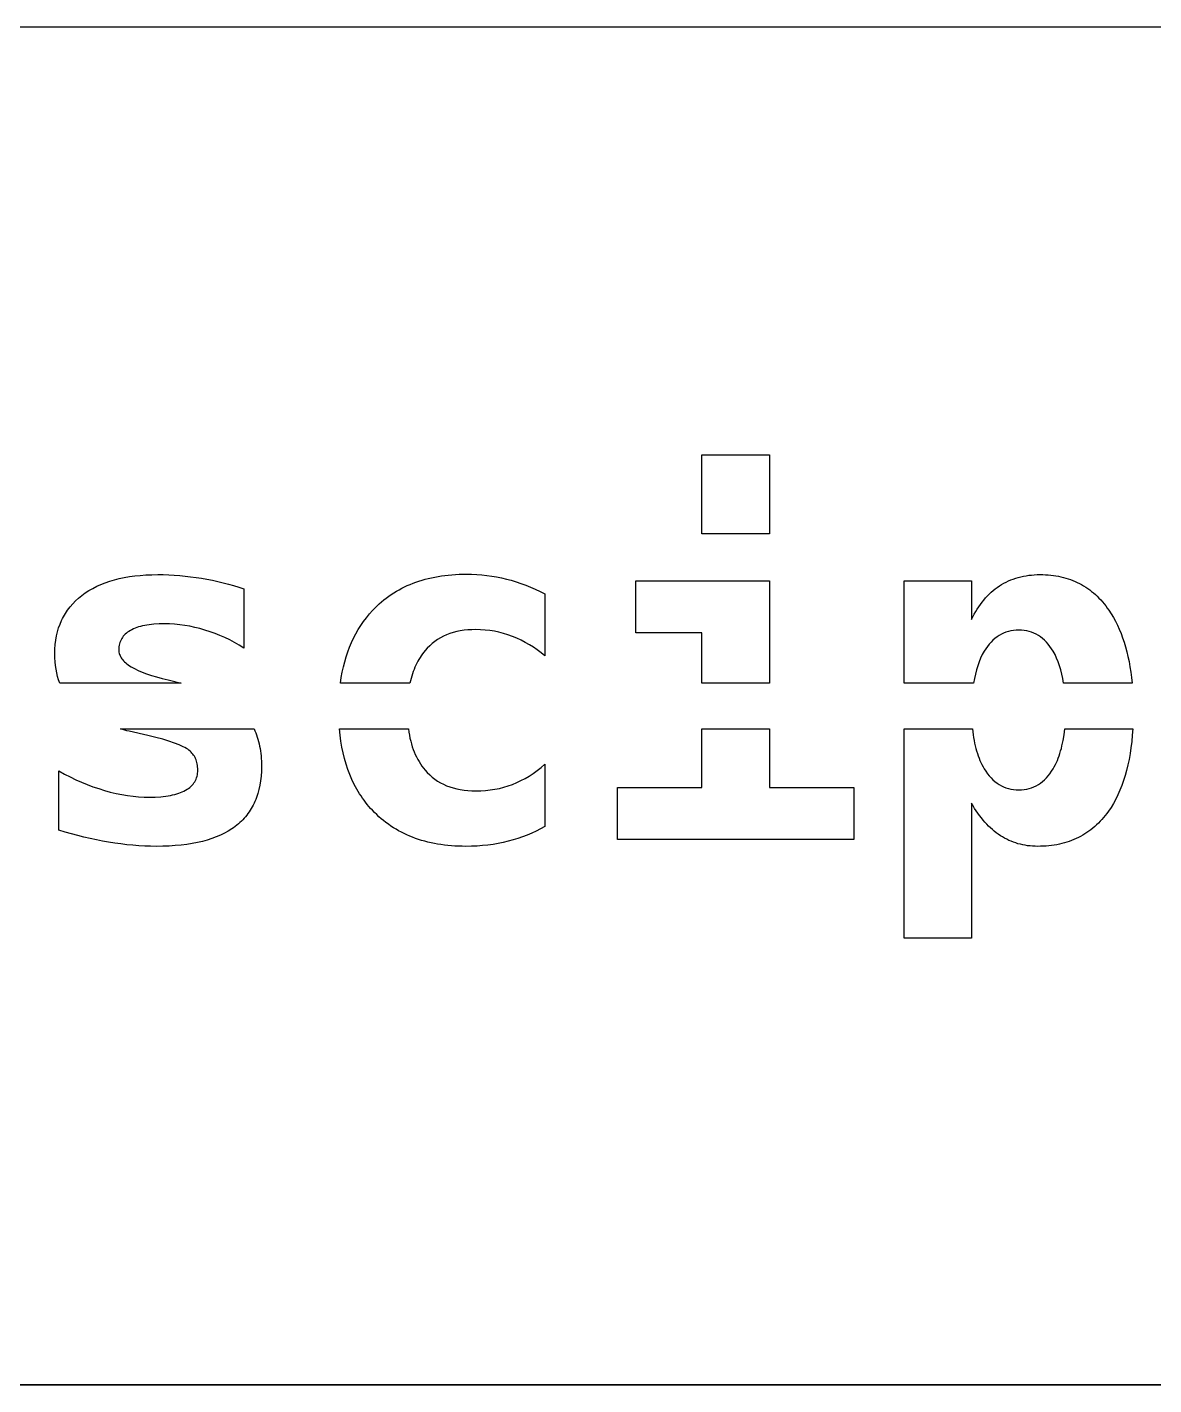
# Model space of a CAD drawing. Extents: x -29462 to 42578, y -23213 to 32194.
# Drawn here: x 21955 to 24698, y 12823 to 16127 of the extents above; entities that cross this region are included whole.
import ezdxf

# ---------------------------------------------------------------- set-up
doc = ezdxf.new("R2010")
doc.units = 0

msp = doc.modelspace()

# ---------------------------------------------------------------- linework, layer by layer
at = {"layer": 'Layer 1'}
for p, q in [((42419.5, 16126.8), (17163, 16126.8)), ((23597.4, 15085.8), (23762.2, 15085.8)), ((23597.4, 14893.6), (23597.4, 15085.8)), ((23597.4, 15085.8), (23597.4, 15085.8)), ((23762.2, 15085.8), (23762.2, 14893.6)), ((23762.2, 14893.6), (23597.4, 14893.6)), ((22124.003125, 14766.123437), (22134.100537, 14770.668823)), ((22134.100537, 14770.668823), (22144.616016, 14774.819727)), ((22144.616016, 14774.819727), (22155.549268, 14778.576001)), ((22155.549268, 14778.576001), (22166.9, 14781.9375)), ((22166.9, 14781.9375), (22178.66792, 14784.904077)), ((22178.66792, 14784.904077), (22190.852734, 14787.475586)), ((22190.852734, 14787.475586), (22203.45415, 14789.65188)), ((22203.45415, 14789.65188), (22216.471875, 14791.432812)), ((22216.471875, 14791.432812), (22229.905615, 14792.818237)), ((22229.905615, 14792.818237), (22243.755078, 14793.808008)), ((22243.755078, 14793.808008), (22258.019971, 14794.401978)), ((22258.019971, 14794.401978), (22272.7, 14794.6)), ((22272.7, 14794.6), (22286.044922, 14794.459375)), ((22272.7, 14794.6), (22272.7, 14794.6)), ((22286.044922, 14794.459375), (22299.378125, 14794.0375)), ((22299.378125, 14794.0375), (22312.697266, 14793.334375)), ((22312.697266, 14793.334375), (22326, 14792.35)), ((22326, 14792.35), (22339.283984, 14791.084375)), ((22339.283984, 14791.084375), (22352.546875, 14789.5375)), ((22352.546875, 14789.5375), (22365.786328, 14787.709375)), ((22365.786328, 14787.709375), (22379, 14785.6)), ((22379, 14785.6), (22392.298438, 14783.355078)), ((22392.298438, 14783.355078), (22405.49375, 14780.821875)), ((22405.49375, 14780.821875), (22418.585937, 14778.002734)), ((22418.585937, 14778.002734), (22431.575, 14774.9)), ((22431.575, 14774.9), (22444.460937, 14771.516016)), ((22444.460937, 14771.516016), (22457.24375, 14767.853125)), ((22880.009644, 14767.775171), (22886.962167, 14770.792624)), ((22886.962167, 14770.792624), (22894.0375, 14773.6375)), ((22894.0375, 14773.6375), (22901.235587, 14776.309818)), ((22901.235587, 14776.309818), (22908.556372, 14778.809595)), ((22908.556372, 14778.809595), (22915.999802, 14781.13685)), ((22915.999802, 14781.13685), (22923.56582, 14783.291602)), ((22923.56582, 14783.291602), (22931.254373, 14785.273868)), ((22931.254373, 14785.273868), (22939.065405, 14787.083667)), ((22939.065405, 14787.083667), (22946.998862, 14788.721017)), ((22946.998862, 14788.721017), (22955.054688, 14790.185938)), ((22955.054688, 14790.185938), (22963.232828, 14791.478445)), ((22963.232828, 14791.478445), (22971.533228, 14792.59856)), ((22971.533228, 14792.59856), (22979.955832, 14793.546298)), ((22979.955832, 14793.546298), (22988.500586, 14794.32168)), ((22988.500586, 14794.32168), (22997.167435, 14794.924722)), ((22997.167435, 14794.924722), (23005.956323, 14795.355444)), ((23005.956323, 14795.355444), (23014.867197, 14795.613864)), ((23014.867197, 14795.613864), (23023.9, 14795.7)), ((23023.9, 14795.7), (23036.50957, 14795.516992)), ((23023.9, 14795.7), (23023.9, 14795.7)), ((23036.50957, 14795.516992), (23048.989063, 14794.967188)), ((23048.989063, 14794.967188), (23061.339648, 14794.049414)), ((23061.339648, 14794.049414), (23073.5625, 14792.7625)), ((23073.5625, 14792.7625), (23085.658789, 14791.105273)), ((23085.658789, 14791.105273), (23097.629688, 14789.076562)), ((23097.629688, 14789.076562), (23109.476367, 14786.675195)), ((23109.476367, 14786.675195), (23121.2, 14783.9)), ((23121.2, 14783.9), (23133.003125, 14780.740234)), ((23133.003125, 14780.740234), (23144.7875, 14777.184375)), ((23144.7875, 14777.184375), (23156.553125, 14773.230078)), ((23156.553125, 14773.230078), (23168.3, 14768.875)), ((23168.3, 14768.875), (23180.028125, 14764.116797)), ((23436.1, 14779.4), (23762.2, 14779.4)), ((23436.1, 14652.9), (23436.1, 14779.4)), ((23436.1, 14779.4), (23436.1, 14779.4)), ((23762.2, 14779.4), (23762.2, 14530.4)), ((24089.4, 14530.4), (24089.4, 14779.4)), ((24089.4, 14779.4), (24253.6, 14779.4)), ((24253.6, 14779.4), (24253.6, 14685)), ((24321.6, 14767), (24326.942651, 14770.342187)), ((24326.942651, 14770.342187), (24332.395898, 14773.46875)), ((24332.395898, 14773.46875), (24337.960181, 14776.379688)), ((24337.960181, 14776.379688), (24343.635937, 14779.075)), ((24343.635937, 14779.075), (24349.423608, 14781.554688)), ((24349.423608, 14781.554688), (24355.323633, 14783.81875)), ((24355.323633, 14783.81875), (24361.33645, 14785.867188)), ((24361.33645, 14785.867188), (24367.4625, 14787.7)), ((24367.4625, 14787.7), (24373.702222, 14789.317188)), ((24373.702222, 14789.317188), (24380.056055, 14790.71875)), ((24380.056055, 14790.71875), (24386.524438, 14791.904687)), ((24386.524438, 14791.904687), (24393.107813, 14792.875)), ((24393.107813, 14792.875), (24399.806616, 14793.629688)), ((24399.806616, 14793.629688), (24406.621289, 14794.16875)), ((24406.621289, 14794.16875), (24413.552271, 14794.492188)), ((24413.552271, 14794.492188), (24420.6, 14794.6)), ((24420.6, 14794.6), (24427.293744, 14794.515335)), ((24420.6, 14794.6), (24420.6, 14794.6)), ((24427.293744, 14794.515335), (24433.893701, 14794.261353)), ((24433.893701, 14794.261353), (24440.399835, 14793.838071)), ((24440.399835, 14793.838071), (24446.812109, 14793.245508)), ((24446.812109, 14793.245508), (24453.130487, 14792.483682)), ((24453.130487, 14792.483682), (24459.354932, 14791.552612)), ((24459.354932, 14791.552612), (24465.485406, 14790.452316)), ((24465.485406, 14790.452316), (24471.521875, 14789.182812)), ((24471.521875, 14789.182812), (24477.464301, 14787.744119)), ((24477.464301, 14787.744119), (24483.312646, 14786.136255)), ((24483.312646, 14786.136255), (24489.066876, 14784.359238)), ((24489.066876, 14784.359238), (24494.726953, 14782.413086)), ((24494.726953, 14782.413086), (24500.292841, 14780.297818)), ((24500.292841, 14780.297818), (24505.764502, 14778.013452)), ((24505.764502, 14778.013452), (24511.141901, 14775.560007)), ((24511.141901, 14775.560007), (24516.425, 14772.9375)), ((24516.425, 14772.9375), (24521.613763, 14770.14595)), ((24521.613763, 14770.14595), (24526.708154, 14767.185376)), ((22072.368555, 14730.69668), (22079.826538, 14737.505444)), ((22079.826538, 14737.505444), (22087.8, 14744)), ((22087.8, 14744), (22096.222217, 14750.121851)), ((22096.222217, 14750.121851), (22105.063672, 14755.849805)), ((22105.063672, 14755.849805), (22114.324072, 14761.183716)), ((22114.324072, 14761.183716), (22124.003125, 14766.123437)), ((22457.24375, 14767.853125), (22469.923438, 14763.913672)), ((22469.923438, 14763.913672), (22482.5, 14759.7)), ((22482.5, 14759.7), (22482.5, 14615.8)), ((22822.972391, 14732.849112), (22828.817163, 14737.420581)), ((22828.817163, 14737.420581), (22834.785239, 14741.819308)), ((22834.785239, 14741.819308), (22840.876563, 14746.045312)), ((22840.876563, 14746.045312), (22847.09108, 14750.098611)), ((22847.09108, 14750.098611), (22853.428735, 14753.979224)), ((22853.428735, 14753.979224), (22859.889474, 14757.687167)), ((22859.889474, 14757.687167), (22866.473242, 14761.222461)), ((22866.473242, 14761.222461), (22873.179984, 14764.585123)), ((22873.179984, 14764.585123), (22880.009644, 14767.775171)), ((23180.028125, 14764.116797), (23191.7375, 14758.953125)), ((23191.7375, 14758.953125), (23203.428125, 14753.381641)), ((23203.428125, 14753.381641), (23215.1, 14747.4)), ((23215.1, 14747.4), (23215.1, 14596.6)), ((24283.5125, 14732.7125), (24287.827905, 14737.731079)), ((24287.827905, 14737.731079), (24292.270898, 14742.540039)), ((24292.270898, 14742.540039), (24296.841333, 14747.139526)), ((24296.841333, 14747.139526), (24301.539062, 14751.529687)), ((24301.539062, 14751.529687), (24306.36394, 14755.710669)), ((24306.36394, 14755.710669), (24311.31582, 14759.682617)), ((24311.31582, 14759.682617), (24316.394556, 14763.445679)), ((24316.394556, 14763.445679), (24321.6, 14767)), ((24526.708154, 14767.185376), (24531.708136, 14764.055795)), ((24531.708136, 14764.055795), (24536.613672, 14760.757227)), ((24536.613672, 14760.757227), (24541.424725, 14757.289688)), ((24541.424725, 14757.289688), (24546.14126, 14753.653198)), ((24546.14126, 14753.653198), (24550.763239, 14749.847775)), ((24550.763239, 14749.847775), (24555.290625, 14745.873437)), ((24555.290625, 14745.873437), (24559.723383, 14741.730203)), ((24559.723383, 14741.730203), (24564.061475, 14737.418091)), ((24564.061475, 14737.418091), (24568.304865, 14732.937119)), ((22047.688477, 14700.316602), (22050.322891, 14704.389493)), ((22050.322891, 14704.389493), (22053.086011, 14708.383667)), ((22053.086011, 14708.383667), (22055.977853, 14712.299142)), ((22055.977853, 14712.299142), (22058.998437, 14716.135938)), ((22058.998437, 14716.135938), (22065.425903, 14723.57356)), ((22065.425903, 14723.57356), (22072.368555, 14730.69668)), ((22787.790503, 14698.744604), (22795.6, 14707.4)), ((22795.6, 14707.4), (22800.827432, 14712.835452)), ((22800.827432, 14712.835452), (22806.178442, 14718.098071)), ((22806.178442, 14718.098071), (22811.652975, 14723.187875)), ((22811.652975, 14723.187875), (22817.250977, 14728.104883)), ((22817.250977, 14728.104883), (22822.972391, 14732.849112)), ((24260.307617, 14698.19082), (24263.854419, 14704.47019)), ((24263.854419, 14704.47019), (24267.529687, 14710.539062)), ((24267.529687, 14710.539062), (24271.333276, 14716.397583)), ((24271.333276, 14716.397583), (24275.265039, 14722.045898)), ((24275.265039, 14722.045898), (24279.324829, 14727.484155)), ((24279.324829, 14727.484155), (24283.5125, 14732.7125)), ((24568.304865, 14732.937119), (24572.453516, 14728.287305)), ((24572.453516, 14728.287305), (24576.507391, 14723.468668)), ((24576.507391, 14723.468668), (24580.466455, 14718.481226)), ((24580.466455, 14718.481226), (24584.33067, 14713.324997)), ((24584.33067, 14713.324997), (24588.1, 14708)), ((24588.1, 14708), (24593.750879, 14699.412573)), ((22031.244336, 14664.897461), (22034.583765, 14674.225171)), ((22034.583765, 14674.225171), (22038.4375, 14683.2375)), ((22038.4375, 14683.2375), (22040.557278, 14687.625443)), ((22040.557278, 14687.625443), (22042.805688, 14691.934595)), ((22042.805688, 14691.934595), (22045.182748, 14696.164975)), ((22045.182748, 14696.164975), (22047.688477, 14700.316602)), ((22235.593921, 14669.656421), (22230.709961, 14668.447461)), ((22240.6875, 14670.7375), (22235.593921, 14669.656421)), ((22245.990845, 14671.690845), (22240.6875, 14670.7375)), ((22251.504102, 14672.516602), (22245.990845, 14671.690845)), ((22263.160938, 14673.785938), (22251.504102, 14672.516602)), ((22275.65918, 14674.54668), (22263.160938, 14673.785938)), ((22289, 14674.8), (22275.65918, 14674.54668)), ((22301.36582, 14674.565234), (22289, 14674.8)), ((22313.714062, 14673.859375), (22301.36582, 14674.565234)), ((22326.045898, 14672.680078), (22313.714062, 14673.859375)), ((22338.3625, 14671.025), (22326.045898, 14672.680078)), ((22350.665039, 14668.891797), (22338.3625, 14671.025)), ((22760.475366, 14660.897437), (22766.717187, 14670.842188)), ((22766.717187, 14670.842188), (22773.349829, 14680.465259)), ((22773.349829, 14680.465259), (22780.374023, 14689.766211)), ((22780.374023, 14689.766211), (22787.790503, 14698.744604)), ((24253.6, 14685), (24256.889429, 14691.700806)), ((24256.889429, 14691.700806), (24260.307617, 14698.19082)), ((24593.750879, 14699.412573), (24599.116406, 14690.488086)), ((24599.116406, 14690.488086), (24604.197168, 14681.226978)), ((24604.197168, 14681.226978), (24608.99375, 14671.629688)), ((24608.99375, 14671.629688), (24613.506738, 14661.696655)), ((22024.310425, 14635.020581), (22026.107812, 14645.295312)), ((22026.107812, 14645.295312), (22028.419067, 14655.254224)), ((22028.419067, 14655.254224), (22031.244336, 14664.897461)), ((22184.7375, 14638.8375), (22183.089282, 14635.827515)), ((22186.604858, 14641.724438), (22184.7375, 14638.8375)), ((22188.691211, 14644.488477), (22186.604858, 14641.724438)), ((22190.996411, 14647.129761), (22188.691211, 14644.488477)), ((22193.520313, 14649.648438), (22190.996411, 14647.129761)), ((22196.262769, 14652.044653), (22193.520313, 14649.648438)), ((22199.223633, 14654.318555), (22196.262769, 14652.044653)), ((22202.402759, 14656.470288), (22199.223633, 14654.318555)), ((22205.8, 14658.5), (22202.402759, 14656.470288)), ((22209.429321, 14660.479321), (22205.8, 14658.5)), ((22213.267383, 14662.329883), (22209.429321, 14660.479321)), ((22217.314331, 14664.051831), (22213.267383, 14662.329883)), ((22221.570312, 14665.645313), (22217.314331, 14664.051831)), ((22226.035474, 14667.110474), (22221.570312, 14665.645313)), ((22230.709961, 14668.447461), (22226.035474, 14667.110474)), ((22362.954688, 14666.278125), (22350.665039, 14668.891797)), ((22375.232617, 14663.181641), (22362.954688, 14666.278125)), ((22387.5, 14659.6), (22375.232617, 14663.181641)), ((22399.781055, 14655.732813), (22387.5, 14659.6)), ((22411.948437, 14651.40625), (22399.781055, 14655.732813)), ((22424.000977, 14646.620312), (22411.948437, 14651.40625)), ((22435.9375, 14641.375), (22424.000977, 14646.620312)), ((22447.756836, 14635.670312), (22435.9375, 14641.375)), ((22744.0875, 14629.1375), (22749.161255, 14640.044653)), ((22749.161255, 14640.044653), (22754.623633, 14650.631445)), ((22754.623633, 14650.631445), (22760.475366, 14660.897437)), ((22953.956006, 14636.585229), (22947.240625, 14631.985938)), ((22960.962891, 14640.785352), (22953.956006, 14636.585229)), ((22968.260986, 14644.586157), (22960.962891, 14640.785352)), ((22975.85, 14647.9875), (22968.260986, 14644.586157)), ((22983.729639, 14650.989233), (22975.85, 14647.9875)), ((22991.899609, 14653.591211), (22983.729639, 14650.989233)), ((23000.359619, 14655.793286), (22991.899609, 14653.591211)), ((23009.109375, 14657.595312), (23000.359619, 14655.793286)), ((23018.148584, 14658.997144), (23009.109375, 14657.595312)), ((23027.476953, 14659.998633), (23018.148584, 14658.997144)), ((23037.094189, 14660.599634), (23027.476953, 14659.998633)), ((23047, 14660.8), (23037.094189, 14660.599634)), ((23058.465039, 14660.533203), (23047, 14660.8)), ((23069.832813, 14659.734375), (23058.465039, 14660.533203)), ((23081.099805, 14658.405859), (23069.832813, 14659.734375)), ((23092.2625, 14656.55), (23081.099805, 14658.405859)), ((23103.317383, 14654.169141), (23092.2625, 14656.55)), ((23114.260938, 14651.265625), (23103.317383, 14654.169141)), ((23125.089648, 14647.841797), (23114.260938, 14651.265625)), ((23135.8, 14643.9), (23125.089648, 14647.841797)), ((23146.520508, 14639.587109), (23135.8, 14643.9)), ((23157.007812, 14634.821875), (23146.520508, 14639.587109)), ((23597.4, 14652.9), (23436.1, 14652.9)), ((23597.4, 14530.4), (23597.4, 14652.9)), ((24310.839062, 14639.419336), (24306.009766, 14635.178442)), ((24315.844141, 14643.25564), (24310.839062, 14639.419336)), ((24321.025, 14646.6875), (24315.844141, 14643.25564)), ((24326.381641, 14649.715063), (24321.025, 14646.6875)), ((24331.914062, 14652.338477), (24326.381641, 14649.715063)), ((24337.622266, 14654.557886), (24331.914062, 14652.338477)), ((24343.50625, 14656.373438), (24337.622266, 14654.557886)), ((24349.566016, 14657.785278), (24343.50625, 14656.373438)), ((24355.801563, 14658.793555), (24349.566016, 14657.785278)), ((24362.212891, 14659.398413), (24355.801563, 14658.793555)), ((24368.8, 14659.6), (24362.212891, 14659.398413)), ((24375.402368, 14659.398413), (24368.8, 14659.6)), ((24381.82207, 14658.793555), (24375.402368, 14659.398413)), ((24388.059253, 14657.785278), (24381.82207, 14658.793555)), ((24394.114063, 14656.373438), (24388.059253, 14657.785278)), ((24399.986646, 14654.557886), (24394.114063, 14656.373438)), ((24405.677148, 14652.338477), (24399.986646, 14654.557886)), ((24411.185718, 14649.715063), (24405.677148, 14652.338477)), ((24416.5125, 14646.6875), (24411.185718, 14649.715063)), ((24421.657642, 14643.25564), (24416.5125, 14646.6875)), ((24426.621289, 14639.419336), (24421.657642, 14643.25564)), ((24431.403589, 14635.178442), (24426.621289, 14639.419336)), ((24613.506738, 14661.696655), (24617.736719, 14651.42832)), ((24617.736719, 14651.42832), (24621.684277, 14640.825122)), ((24621.684277, 14640.825122), (24625.35, 14629.8875)), ((22022, 14602.3), (22022.256665, 14613.523071)), ((22022.256665, 14613.523071), (22023.026758, 14624.429883)), ((22023.026758, 14624.429883), (22024.310425, 14635.020581)), ((22177.810132, 14615.175415), (22177.7, 14611.3)), ((22177.7, 14611.3), (22177.817484, 14608.503909)), ((22178.14043, 14618.926758), (22177.810132, 14615.175415)), ((22177.817484, 14608.503909), (22178.169946, 14605.740649)), ((22178.690747, 14622.554175), (22178.14043, 14618.926758)), ((22178.169946, 14605.740649), (22178.757407, 14603.010239)), ((22179.460938, 14626.057812), (22178.690747, 14622.554175)), ((22180.450854, 14629.437817), (22179.460938, 14626.057812)), ((22181.660352, 14632.694336), (22180.450854, 14629.437817)), ((22183.089282, 14635.827515), (22181.660352, 14632.694336)), ((22459.457813, 14629.50625), (22447.756836, 14635.670312)), ((22471.039258, 14622.882812), (22459.457813, 14629.50625)), ((22482.5, 14615.8), (22471.039258, 14622.882812)), ((22731.190649, 14594.498267), (22735.10293, 14606.363867)), ((22735.10293, 14606.363867), (22739.401636, 14617.910425)), ((22739.401636, 14617.910425), (22744.0875, 14629.1375)), ((22920.045654, 14605.599219), (22916.919922, 14601.471875)), ((22923.3, 14609.6), (22920.045654, 14605.599219)), ((22928.846436, 14615.794507), (22923.3, 14609.6)), ((22934.685547, 14621.59043), (22928.846436, 14615.794507)), ((22940.817041, 14626.987622), (22934.685547, 14621.59043)), ((22947.240625, 14631.985938), (22940.817041, 14626.987622)), ((23167.263086, 14629.601953), (23157.007812, 14634.821875)), ((23177.2875, 14623.925), (23167.263086, 14629.601953)), ((23187.082227, 14617.788672), (23177.2875, 14623.925)), ((23196.648438, 14611.190625), (23187.082227, 14617.788672)), ((23205.987305, 14604.128516), (23196.648438, 14611.190625)), ((23215.1, 14596.6), (23205.987305, 14604.128516)), ((24284.5, 14607.9), (24280.012109, 14599.844922)), ((24288.450391, 14614.16604), (24284.5, 14607.9)), ((24292.576562, 14620.026758), (24288.450391, 14614.16604)), ((24296.878516, 14625.4823), (24292.576562, 14620.026758)), ((24301.35625, 14630.532812), (24296.878516, 14625.4823)), ((24306.009766, 14635.178442), (24301.35625, 14630.532812)), ((24436.004687, 14630.532812), (24431.403589, 14635.178442)), ((24440.424731, 14625.4823), (24436.004687, 14630.532812)), ((24444.663867, 14620.026758), (24440.424731, 14625.4823)), ((24448.722241, 14614.16604), (24444.663867, 14620.026758)), ((24452.6, 14607.9), (24448.722241, 14614.16604)), ((24456.98457, 14599.844922), (24452.6, 14607.9)), ((24625.35, 14629.8875), (24628.734473, 14618.615894)), ((24628.734473, 14618.615894), (24631.838281, 14607.010742)), ((24631.838281, 14607.010742), (24634.662012, 14595.072485)), ((22022.191797, 14592.356836), (22022, 14602.3)), ((22022.765625, 14582.698437), (22022.191797, 14592.356836)), ((22023.719141, 14573.318945), (22022.765625, 14582.698437)), ((22025.05, 14564.2125), (22023.719141, 14573.318945)), ((22178.757407, 14603.010239), (22179.579883, 14600.312695)), ((22179.579883, 14600.312695), (22180.637393, 14597.648038)), ((22180.637393, 14597.648038), (22181.929956, 14595.016284)), ((22181.929956, 14595.016284), (22183.45759, 14592.417453)), ((22183.45759, 14592.417453), (22185.220313, 14589.851562)), ((22185.220313, 14589.851562), (22187.218143, 14587.318631)), ((22187.218143, 14587.318631), (22189.451099, 14584.818677)), ((22189.451099, 14584.818677), (22191.919199, 14582.351718)), ((22191.919199, 14582.351718), (22194.622461, 14579.917773)), ((22194.622461, 14579.917773), (22197.560904, 14577.516861)), ((22197.560904, 14577.516861), (22200.734546, 14575.148999)), ((22200.734546, 14575.148999), (22204.143405, 14572.814206)), ((22204.143405, 14572.814206), (22207.7875, 14570.5125)), ((22207.7875, 14570.5125), (22215.78147, 14566.008423)), ((22724.522437, 14569.811694), (22727.664062, 14582.314063)), ((22727.664062, 14582.314063), (22731.190649, 14594.498267)), ((22900.85, 14574.05), (22898.616357, 14569.036719)), ((22903.210205, 14578.936719), (22900.85, 14574.05)), ((22905.697266, 14583.696875), (22903.210205, 14578.936719)), ((22908.311475, 14588.330469), (22905.697266, 14583.696875)), ((22911.053125, 14592.8375), (22908.311475, 14588.330469)), ((22913.92251, 14597.217969), (22911.053125, 14592.8375)), ((22916.919922, 14601.471875), (22913.92251, 14597.217969)), ((24268.85, 14572.75), (24265.857422, 14562.796484)), ((24272.198828, 14582.253516), (24268.85, 14572.75)), ((24275.915625, 14591.290625), (24272.198828, 14582.253516)), ((24280.012109, 14599.844922), (24275.915625, 14591.290625)), ((24460.995312, 14591.290625), (24456.98457, 14599.844922)), ((24464.642773, 14582.253516), (24460.995312, 14591.290625)), ((24467.9375, 14572.75), (24464.642773, 14582.253516)), ((24470.890039, 14562.796484), (24467.9375, 14572.75)), ((24634.662012, 14595.072485), (24637.20625, 14582.801563)), ((24637.20625, 14582.801563), (24639.471582, 14570.198413)), ((22026.755859, 14555.373242), (22025.05, 14564.2125)), ((22028.834375, 14546.795313), (22026.755859, 14555.373242)), ((22031.283203, 14538.472852), (22028.834375, 14546.795313)), ((22034.1, 14530.4), (22031.283203, 14538.472852)), ((22215.78147, 14566.008423), (22224.716602, 14561.636914)), ((22224.716602, 14561.636914), (22234.593042, 14557.39812)), ((22234.593042, 14557.39812), (22245.410937, 14553.292187)), ((22245.410937, 14553.292187), (22257.170435, 14549.319263)), ((22257.170435, 14549.319263), (22269.87168, 14545.479492)), ((22269.87168, 14545.479492), (22283.514819, 14541.773022)), ((22283.514819, 14541.773022), (22298.1, 14538.2)), ((22298.1, 14538.2), (22304.3, 14536.5)), ((22717.4, 14530.4), (22719.391138, 14543.854224)), ((22719.391138, 14543.854224), (22721.765039, 14556.991602)), ((22721.765039, 14556.991602), (22724.522437, 14569.811694)), ((22889.336328, 14542.071875), (22887.855908, 14536.299219)), ((22890.941553, 14547.717969), (22889.336328, 14542.071875)), ((22892.671875, 14553.2375), (22890.941553, 14547.717969)), ((22894.527588, 14558.630469), (22892.671875, 14553.2375)), ((22896.508984, 14563.896875), (22894.527588, 14558.630469)), ((22898.616357, 14569.036719), (22896.508984, 14563.896875)), ((24260.894141, 14541.605078), (24258.9, 14530.4)), ((24263.209375, 14552.409375), (24260.894141, 14541.605078)), ((24265.857422, 14562.796484), (24263.209375, 14552.409375)), ((24473.510937, 14552.409375), (24470.890039, 14562.796484)), ((24475.810742, 14541.605078), (24473.510937, 14552.409375)), ((24477.8, 14530.4), (24475.810742, 14541.605078)), ((24639.471582, 14570.198413), (24641.458594, 14557.263477)), ((24641.458594, 14557.263477), (24643.167871, 14543.997192)), ((24643.167871, 14543.997192), (24644.6, 14530.4)), ((22329.7, 14530.4), (22034.1, 14530.4)), ((22304.3, 14536.5), (22329.7, 14530.4)), ((22886.5, 14530.4), (22717.4, 14530.4)), ((22887.855908, 14536.299219), (22886.5, 14530.4)), ((23762.2, 14530.4), (23597.4, 14530.4)), ((24258.9, 14530.4), (24089.4, 14530.4)), ((24644.6, 14530.4), (24477.8, 14530.4)), ((22181.6, 14419.3), (22507, 14419.3)), ((22192.15, 14416.2375), (22181.6, 14419.3)), ((22181.6, 14419.3), (22181.6, 14419.3)), ((22197.4625, 14414.757812), (22192.15, 14416.2375)), ((22203, 14413.4), (22197.4625, 14414.757812)), ((22248.6, 14403.3), (22203, 14413.4)), ((22507, 14419.3), (22509.181934, 14414.426123)), ((22509.181934, 14414.426123), (22511.227344, 14409.441797)), ((22511.227344, 14409.441797), (22513.135645, 14404.346729)), ((22715, 14419.3), (22882.7, 14419.3)), ((22716.541162, 14404.05752), (22715, 14419.3)), ((22715, 14419.3), (22715, 14419.3)), ((22882.7, 14419.3), (22883.825024, 14411.578467)), ((22883.825024, 14411.578467), (22885.137695, 14404.051172)), ((23597.4, 14419.3), (23762.2, 14419.3)), ((23597.4, 14276.2), (23597.4, 14419.3)), ((23597.4, 14419.3), (23597.4, 14419.3)), ((23762.2, 14419.3), (23762.2, 14276.2)), ((24089.4, 14419.3), (24256, 14419.3)), ((24089.4, 13910.2), (24089.4, 14419.3)), ((24089.4, 14419.3), (24089.4, 14419.3)), ((24256, 14419.3), (24257.753711, 14404.882227)), ((24478.951172, 14404.882227), (24480.7, 14419.3)), ((24480.7, 14419.3), (24646.3, 14419.3)), ((24646.3, 14419.3), (24645.190186, 14403.592236)), ((22267.490234, 14398.5375), (22248.6, 14403.3)), ((22284.559375, 14393.85), (22267.490234, 14398.5375)), ((22299.805078, 14389.2375), (22284.559375, 14393.85)), ((22313.225, 14384.7), (22299.805078, 14389.2375)), ((22324.816797, 14380.2375), (22313.225, 14384.7)), ((22329.926416, 14378.034375), (22324.816797, 14380.2375)), ((22334.578125, 14375.85), (22329.926416, 14378.034375)), ((22338.771631, 14373.684375), (22334.578125, 14375.85)), ((22342.506641, 14371.5375), (22338.771631, 14373.684375)), ((22513.135645, 14404.346729), (22514.90625, 14399.140625)), ((22514.90625, 14399.140625), (22516.538574, 14393.823193)), ((22516.538574, 14393.823193), (22518.032031, 14388.394141)), ((22518.032031, 14388.394141), (22519.386035, 14382.853174)), ((22519.386035, 14382.853174), (22520.6, 14377.2)), ((22520.6, 14377.2), (22521.67334, 14371.434326)), ((22718.540234, 14389.192969), (22716.541162, 14404.05752)), ((22720.998096, 14374.706934), (22718.540234, 14389.192969)), ((22723.915625, 14360.6), (22720.998096, 14374.706934)), ((22885.137695, 14404.051172), (22886.638159, 14396.717822)), ((22886.638159, 14396.717822), (22888.326562, 14389.578125)), ((22888.326562, 14389.578125), (22890.203052, 14382.631787)), ((22890.203052, 14382.631787), (22892.267773, 14375.878516)), ((22892.267773, 14375.878516), (22894.520874, 14369.318018)), ((24257.753711, 14404.882227), (24258.821509, 14397.914233)), ((24258.821509, 14397.914233), (24260.017188, 14391.107812)), ((24260.017188, 14391.107812), (24261.341187, 14384.463696)), ((24261.341187, 14384.463696), (24262.793945, 14377.982617)), ((24262.793945, 14377.982617), (24264.375903, 14371.665308)), ((24472.389893, 14371.665308), (24473.953516, 14377.982617)), ((24473.953516, 14377.982617), (24475.391162, 14384.463696)), ((24475.391162, 14384.463696), (24476.703125, 14391.107812)), ((24476.703125, 14391.107812), (24478.951172, 14404.882227)), ((24641.935791, 14373.443506), (24639.790625, 14359.003125)), ((24643.735547, 14388.306641), (24641.935791, 14373.443506)), ((24645.190186, 14403.592236), (24643.735547, 14388.306641)), ((22345.782861, 14369.409375), (22342.506641, 14371.5375)), ((22348.6, 14367.3), (22345.782861, 14369.409375)), ((22351.196899, 14365.124976), (22348.6, 14367.3)), ((22353.625195, 14362.837305), (22351.196899, 14365.124976)), ((22355.885034, 14360.436841), (22353.625195, 14362.837305)), ((22357.976562, 14357.923437), (22355.885034, 14360.436841)), ((22359.899927, 14355.296948), (22357.976562, 14357.923437)), ((22361.655273, 14352.557227), (22359.899927, 14355.296948)), ((22363.242749, 14349.704126), (22361.655273, 14352.557227)), ((22364.6625, 14346.7375), (22363.242749, 14349.704126)), ((22365.914673, 14343.657202), (22364.6625, 14346.7375)), ((22366.999414, 14340.463086), (22365.914673, 14343.657202)), ((22367.91687, 14337.155005), (22366.999414, 14340.463086)), ((22521.67334, 14371.434326), (22522.605469, 14365.555859)), ((22522.605469, 14365.555859), (22523.395801, 14359.564307)), ((22523.395801, 14359.564307), (22524.04375, 14353.459375)), ((22524.04375, 14353.459375), (22524.54873, 14347.240771)), ((22524.54873, 14347.240771), (22524.910156, 14340.908203)), ((22524.910156, 14340.908203), (22525.2, 14327.9)), ((22727.293701, 14346.872754), (22723.915625, 14360.6)), ((22731.133203, 14333.525781), (22727.293701, 14346.872754)), ((22894.520874, 14369.318018), (22896.9625, 14362.95)), ((22896.9625, 14362.95), (22899.592798, 14356.77417)), ((22899.592798, 14356.77417), (22902.411914, 14350.790234)), ((22902.411914, 14350.790234), (22905.419995, 14344.9979)), ((22905.419995, 14344.9979), (22908.617188, 14339.396875)), ((22908.617188, 14339.396875), (22912.003638, 14333.986865)), ((24264.375903, 14371.665308), (24266.0875, 14365.5125)), ((24266.0875, 14365.5125), (24267.929175, 14359.524927)), ((24267.929175, 14359.524927), (24269.901367, 14353.70332)), ((24269.901367, 14353.70332), (24272.004517, 14348.048413)), ((24272.004517, 14348.048413), (24274.239063, 14342.560937)), ((24274.239063, 14342.560937), (24276.605444, 14337.241626)), ((24460.34624, 14337.241626), (24462.671875, 14342.560937)), ((24462.671875, 14342.560937), (24464.869775, 14348.048413)), ((24464.869775, 14348.048413), (24466.940234, 14353.70332)), ((24466.940234, 14353.70332), (24468.883545, 14359.524927)), ((24468.883545, 14359.524927), (24470.7, 14365.5125)), ((24470.7, 14365.5125), (24472.389893, 14371.665308)), ((24637.299756, 14344.985791), (24634.462891, 14331.391797)), ((24639.790625, 14359.003125), (24637.299756, 14344.985791)), ((22032.1, 14172.7), (22032.1, 14316.7)), ((22032.1, 14316.7), (22045.773633, 14309.200195)), ((22045.773633, 14309.200195), (22059.495313, 14302.151563)), ((22368.667187, 14333.732812), (22367.91687, 14337.155005)), ((22368.142188, 14303.80625), (22368.9552, 14307.400391)), ((22369.250513, 14330.196362), (22368.667187, 14333.732812)), ((22368.9552, 14307.400391), (22369.535742, 14311.114062)), ((22369.666992, 14326.545508), (22369.250513, 14330.196362)), ((22369.535742, 14311.114062), (22369.88396, 14314.947266)), ((22369.916772, 14322.780103), (22369.666992, 14326.545508)), ((22369.88396, 14314.947266), (22370, 14318.9)), ((22370, 14318.9), (22369.916772, 14322.780103)), ((22524.950342, 14315.921069), (22524.201172, 14304.32168)), ((22525.2, 14327.9), (22524.950342, 14315.921069)), ((22735.43501, 14320.559668), (22731.133203, 14333.525781)), ((22740.2, 14307.975), (22735.43501, 14320.559668)), ((22745.429053, 14295.772363), (22740.2, 14307.975)), ((22912.003638, 14333.986865), (22915.579492, 14328.767578)), ((22915.579492, 14328.767578), (22919.344897, 14323.738721)), ((22919.344897, 14323.738721), (22923.3, 14318.9)), ((22923.3, 14318.9), (22928.846436, 14312.778149)), ((22928.846436, 14312.778149), (22934.685547, 14307.050195)), ((22934.685547, 14307.050195), (22940.817041, 14301.716284)), ((23176.8375, 14304.425), (23186.604102, 14310.795313)), ((23186.604102, 14310.795313), (23196.235937, 14317.68125)), ((23196.235937, 14317.68125), (23205.73418, 14325.082813)), ((23205.73418, 14325.082813), (23215.1, 14333)), ((23215.1, 14333), (23215.1, 14181.7)), ((24276.605444, 14337.241626), (24279.104102, 14332.091211)), ((24279.104102, 14332.091211), (24281.735474, 14327.110425)), ((24281.735474, 14327.110425), (24284.5, 14322.3)), ((24284.5, 14322.3), (24288.450391, 14316.03396)), ((24288.450391, 14316.03396), (24292.576562, 14310.173242)), ((24292.576562, 14310.173242), (24296.878516, 14304.7177)), ((24440.424731, 14304.7177), (24444.663867, 14310.173242)), ((24444.663867, 14310.173242), (24448.722241, 14316.03396)), ((24448.722241, 14316.03396), (24452.6, 14322.3)), ((24452.6, 14322.3), (24455.310596, 14327.110425)), ((24455.310596, 14327.110425), (24457.892578, 14332.091211)), ((24457.892578, 14332.091211), (24460.34624, 14337.241626)), ((24631.279736, 14318.221436), (24627.75, 14305.475)), ((24634.462891, 14331.391797), (24631.279736, 14318.221436)), ((22059.495313, 14302.151563), (22073.266211, 14295.555273)), ((22073.266211, 14295.555273), (22087.0875, 14289.4125)), ((22087.0875, 14289.4125), (22100.960352, 14283.724414)), ((22100.960352, 14283.724414), (22114.885938, 14278.492188)), ((22114.885938, 14278.492188), (22128.86543, 14273.716992)), ((22128.86543, 14273.716992), (22142.9, 14269.4)), ((22343.814087, 14272.159766), (22347.193945, 14274.439063)), ((22347.193945, 14274.439063), (22350.339722, 14276.837891)), ((22350.339722, 14276.837891), (22353.251563, 14279.35625)), ((22353.251563, 14279.35625), (22355.929614, 14281.994141)), ((22355.929614, 14281.994141), (22358.374023, 14284.751563)), ((22358.374023, 14284.751563), (22360.584937, 14287.628516)), ((22360.584937, 14287.628516), (22362.5625, 14290.625)), ((22362.5625, 14290.625), (22364.30686, 14293.741016)), ((22364.30686, 14293.741016), (22365.818164, 14296.976562)), ((22365.818164, 14296.976562), (22367.096558, 14300.331641)), ((22367.096558, 14300.331641), (22368.142188, 14303.80625)), ((22521.203125, 14282.260937), (22518.953662, 14271.799292)), ((22522.952197, 14293.101685), (22521.203125, 14282.260937)), ((22524.201172, 14304.32168), (22522.952197, 14293.101685)), ((22751.123047, 14283.952344), (22745.429053, 14295.772363)), ((22757.282861, 14272.515527), (22751.123047, 14283.952344)), ((22940.817041, 14301.716284), (22947.240625, 14296.776562)), ((22947.240625, 14296.776562), (22953.956006, 14292.231177)), ((22953.956006, 14292.231177), (22960.962891, 14288.080273)), ((22960.962891, 14288.080273), (22968.260986, 14284.323999)), ((22968.260986, 14284.323999), (22975.85, 14280.9625)), ((22975.85, 14280.9625), (22983.729639, 14277.995923)), ((22983.729639, 14277.995923), (22991.899609, 14275.424414)), ((22991.899609, 14275.424414), (23000.359619, 14273.24812)), ((23000.359619, 14273.24812), (23009.109375, 14271.467187)), ((23093.2, 14272.2625), (23104.28125, 14274.486523)), ((23104.28125, 14274.486523), (23115.175, 14277.201563)), ((23115.175, 14277.201563), (23125.88125, 14280.406445)), ((23125.88125, 14280.406445), (23136.4, 14284.1)), ((23136.4, 14284.1), (23146.717383, 14288.407812)), ((23146.717383, 14288.407812), (23156.895313, 14293.23125)), ((23156.895313, 14293.23125), (23166.934961, 14298.570312)), ((23166.934961, 14298.570312), (23176.8375, 14304.425)), ((23392.2, 14149.6), (23392.2, 14276.2)), ((23392.2, 14276.2), (23597.4, 14276.2)), ((23762.2, 14276.2), (23966.9, 14276.2)), ((23966.9, 14276.2), (23966.9, 14149.6)), ((24296.878516, 14304.7177), (24301.35625, 14299.667187)), ((24301.35625, 14299.667187), (24306.009766, 14295.021558)), ((24306.009766, 14295.021558), (24310.839062, 14290.780664)), ((24310.839062, 14290.780664), (24315.844141, 14286.94436)), ((24315.844141, 14286.94436), (24321.025, 14283.5125)), ((24321.025, 14283.5125), (24326.381641, 14280.484937)), ((24326.381641, 14280.484937), (24331.914062, 14277.861523)), ((24331.914062, 14277.861523), (24337.622266, 14275.642114)), ((24337.622266, 14275.642114), (24343.50625, 14273.826563)), ((24343.50625, 14273.826563), (24349.566016, 14272.414722)), ((24388.059253, 14272.414722), (24394.114063, 14273.826563)), ((24394.114063, 14273.826563), (24399.986646, 14275.642114)), ((24399.986646, 14275.642114), (24405.677148, 14277.861523)), ((24405.677148, 14277.861523), (24411.185718, 14280.484937)), ((24411.185718, 14280.484937), (24416.5125, 14283.5125)), ((24416.5125, 14283.5125), (24421.657642, 14286.94436)), ((24421.657642, 14286.94436), (24426.621289, 14290.780664)), ((24426.621289, 14290.780664), (24431.403589, 14295.021558)), ((24431.403589, 14295.021558), (24436.004687, 14299.667187)), ((24436.004687, 14299.667187), (24440.424731, 14304.7177)), ((24619.649609, 14281.255078), (24615.078369, 14269.782178)), ((24623.873389, 14293.152783), (24619.649609, 14281.255078)), ((24627.75, 14305.475), (24623.873389, 14293.152783)), ((22142.9, 14269.4), (22157.018359, 14265.570117)), ((22157.018359, 14265.570117), (22171.021875, 14262.254688)), ((22171.021875, 14262.254688), (22184.908203, 14259.452539)), ((22184.908203, 14259.452539), (22198.675, 14257.1625)), ((22198.675, 14257.1625), (22212.319922, 14255.383398)), ((22212.319922, 14255.383398), (22225.840625, 14254.114063)), ((22225.840625, 14254.114063), (22239.234766, 14253.35332)), ((22239.234766, 14253.35332), (22252.5, 14253.1)), ((22252.5, 14253.1), (22266.53457, 14253.362695)), ((22266.53457, 14253.362695), (22279.689063, 14254.151562)), ((22279.689063, 14254.151562), (22285.936646, 14254.743677)), ((22285.936646, 14254.743677), (22291.964648, 14255.467773)), ((22291.964648, 14255.467773), (22297.773218, 14256.323999)), ((22297.773218, 14256.323999), (22303.3625, 14257.3125)), ((22303.3625, 14257.3125), (22308.732642, 14258.433423)), ((22308.732642, 14258.433423), (22313.883789, 14259.686914)), ((22313.883789, 14259.686914), (22318.816089, 14261.07312)), ((22318.816089, 14261.07312), (22323.529687, 14262.592187)), ((22323.529687, 14262.592187), (22328.024731, 14264.244263)), ((22328.024731, 14264.244263), (22332.301367, 14266.029492)), ((22332.301367, 14266.029492), (22336.359741, 14267.948022)), ((22336.359741, 14267.948022), (22340.2, 14270)), ((22340.2, 14270), (22343.814087, 14272.159766)), ((22509.2, 14242.6875), (22507.135736, 14238.166843)), ((22511.138873, 14247.302786), (22509.2, 14242.6875)), ((22512.952393, 14252.01272), (22511.138873, 14247.302786)), ((22516.203516, 14261.716602), (22512.952393, 14252.01272)), ((22518.953662, 14271.799292), (22516.203516, 14261.716602)), ((22763.909375, 14261.4625), (22757.282861, 14272.515527)), ((22767.397919, 14256.08009), (22763.909375, 14261.4625)), ((22771.003467, 14250.793848), (22767.397919, 14256.08009)), ((22774.726129, 14245.603845), (22771.003467, 14250.793848)), ((22778.566016, 14240.510156), (22774.726129, 14245.603845)), ((22782.523236, 14235.512854), (22778.566016, 14240.510156)), ((23009.109375, 14271.467187), (23018.148584, 14270.081763)), ((23018.148584, 14270.081763), (23027.476953, 14269.091992)), ((23027.476953, 14269.091992), (23037.094189, 14268.498022)), ((23037.094189, 14268.498022), (23047, 14268.3)), ((23047, 14268.3), (23058.83125, 14268.548242)), ((23058.83125, 14268.548242), (23070.475, 14269.292187)), ((23070.475, 14269.292187), (23081.93125, 14270.530664)), ((23081.93125, 14270.530664), (23093.2, 14272.2625)), ((24349.566016, 14272.414722), (24355.801563, 14271.406445)), ((24355.801563, 14271.406445), (24362.212891, 14270.801587)), ((24362.212891, 14270.801587), (24368.8, 14270.6)), ((24368.8, 14270.6), (24375.402368, 14270.801587)), ((24375.402368, 14270.801587), (24381.82207, 14271.406445)), ((24381.82207, 14271.406445), (24388.059253, 14272.414722)), ((24604.892334, 14248.111963), (24599.276953, 14237.915234)), ((24610.159375, 14258.734375), (24604.892334, 14248.111963)), ((24615.078369, 14269.782178), (24610.159375, 14258.734375)), ((22489.171875, 14209.170313), (22486.103168, 14205.406027)), ((22492.114899, 14213.02908), (22489.171875, 14209.170313)), ((22494.932275, 14216.982349), (22492.114899, 14213.02908)), ((22497.624042, 14221.030136), (22494.932275, 14216.982349)), ((22500.190234, 14225.172461), (22497.624042, 14221.030136)), ((22502.63089, 14229.409341), (22500.190234, 14225.172461)), ((22504.946045, 14233.740796), (22502.63089, 14229.409341)), ((22507.135736, 14238.166843), (22504.946045, 14233.740796)), ((22786.5979, 14230.612012), (22782.523236, 14235.512854)), ((22790.790118, 14225.807703), (22786.5979, 14230.612012)), ((22795.1, 14221.1), (22790.790118, 14225.807703)), ((22800.290234, 14215.701175), (22795.1, 14221.1)), ((22805.604687, 14210.473462), (22800.290234, 14215.701175)), ((22811.043359, 14205.416879), (22805.604687, 14210.473462)), ((24257.426123, 14232.003101), (24253.6, 14238.5)), ((24253.6, 14238.5), (24253.6, 13910.2)), ((24261.329297, 14225.712305), (24257.426123, 14232.003101)), ((24265.309229, 14219.627466), (24261.329297, 14225.712305)), ((24269.365625, 14213.748438), (24265.309229, 14219.627466)), ((24273.498193, 14208.075073), (24269.365625, 14213.748438)), ((24277.706641, 14202.607227), (24273.498193, 14208.075073)), ((24579.27854, 14208.462964), (24575.265805, 14203.543314)), ((24583.189944, 14213.548544), (24579.27854, 14208.462964)), ((24587, 14218.8), (24583.189944, 14213.548544)), ((24593.312939, 14228.144482), (24587, 14218.8)), ((24599.276953, 14237.915234), (24593.312939, 14228.144482)), ((22452.915625, 14175.833569), (22444.225, 14170.34668)), ((22457.071094, 14178.719333), (22452.915625, 14175.833569)), ((22461.1, 14181.7), (22457.071094, 14178.719333)), ((22465.049518, 14184.803421), (22461.1, 14181.7)), ((22468.873096, 14188.001196), (22465.049518, 14184.803421)), ((22472.57077, 14191.293344), (22468.873096, 14188.001196)), ((22476.142578, 14194.679883), (22472.57077, 14191.293344)), ((22479.588556, 14198.160831), (22476.142578, 14194.679883)), ((22482.90874, 14201.736206), (22479.588556, 14198.160831)), ((22486.103168, 14205.406027), (22482.90874, 14201.736206)), ((22816.60625, 14200.531445), (22811.043359, 14205.416879)), ((22822.293359, 14195.817178), (22816.60625, 14200.531445)), ((22828.104687, 14191.274097), (22822.293359, 14195.817178)), ((22834.040234, 14186.902219), (22828.104687, 14191.274097)), ((22840.1, 14182.701563), (22834.040234, 14186.902219)), ((22846.283984, 14178.672147), (22840.1, 14182.701563)), ((22852.592187, 14174.813989), (22846.283984, 14178.672147)), ((22859.024609, 14171.127109), (22852.592187, 14174.813989)), ((23204.58125, 14175.854688), (23193.875, 14170.39375)), ((23215.1, 14181.7), (23204.58125, 14175.854688)), ((24281.990674, 14197.344751), (24277.706641, 14202.607227)), ((24286.35, 14192.2875), (24281.990674, 14197.344751)), ((24290.784326, 14187.435327), (24286.35, 14192.2875)), ((24295.293359, 14182.788086), (24290.784326, 14187.435327)), ((24299.876807, 14178.34563), (24295.293359, 14182.788086)), ((24304.534375, 14174.107812), (24299.876807, 14178.34563)), ((24309.265771, 14170.074487), (24304.534375, 14174.107812)), ((24544.340942, 14173.756421), (24539.518222, 14170.16619)), ((24549.062479, 14177.513022), (24544.340942, 14173.756421)), ((24553.682813, 14181.435937), (24549.062479, 14177.513022)), ((24558.201926, 14185.525113), (24553.682813, 14181.435937)), ((24562.6198, 14189.780493), (24558.201926, 14185.525113)), ((24566.936417, 14194.202023), (24562.6198, 14189.780493)), ((24571.151758, 14198.789648), (24566.936417, 14194.202023)), ((24575.265805, 14203.543314), (24571.151758, 14198.789648)), ((22047.405273, 14167.94668), (22032.1, 14172.7)), ((22062.648438, 14163.510938), (22047.405273, 14167.94668)), ((22077.833008, 14159.391602), (22062.648438, 14163.510938)), ((22092.9625, 14155.5875), (22077.833008, 14159.391602)), ((22108.04043, 14152.097461), (22092.9625, 14155.5875)), ((22123.070312, 14148.920313), (22108.04043, 14152.097461)), ((22138.055664, 14146.054883), (22123.070312, 14148.920313)), ((22153, 14143.5), (22138.055664, 14146.054883)), ((22167.845313, 14141.138086), (22153, 14143.5)), ((22182.60625, 14139.079687), (22167.845313, 14141.138086)), ((22369.215625, 14142.553296), (22356.475, 14140.097461)), ((22381.45, 14145.3875), (22369.215625, 14142.553296)), ((22393.178125, 14148.60022), (22381.45, 14145.3875)), ((22404.4, 14152.191602), (22393.178125, 14148.60022)), ((22415.115625, 14156.161792), (22404.4, 14152.191602)), ((22425.325, 14160.510937), (22415.115625, 14156.161792)), ((22435.028125, 14165.239185), (22425.325, 14160.510937)), ((22444.225, 14170.34668), (22435.028125, 14165.239185)), ((22865.58125, 14167.611523), (22859.024609, 14171.127109)), ((22872.262109, 14164.267252), (22865.58125, 14167.611523)), ((22879.067188, 14161.094312), (22872.262109, 14164.267252)), ((22885.996484, 14158.092722), (22879.067188, 14161.094312)), ((22893.05, 14155.2625), (22885.996484, 14158.092722)), ((22900.227734, 14152.603665), (22893.05, 14155.2625)), ((22907.529687, 14150.116235), (22900.227734, 14152.603665)), ((22914.955859, 14147.800229), (22907.529687, 14150.116235)), ((22922.50625, 14145.655664), (22914.955859, 14147.800229)), ((22930.180859, 14143.682559), (22922.50625, 14145.655664)), ((22937.979687, 14141.880933), (22930.180859, 14143.682559)), ((22945.902734, 14140.250803), (22937.979687, 14141.880933)), ((23113.625, 14142.812891), (23101.325, 14140.303125)), ((23125.7, 14145.7), (23113.625, 14142.812891)), ((23137.53125, 14148.854688), (23125.7, 14145.7)), ((23149.175, 14152.39375), (23137.53125, 14148.854688)), ((23160.63125, 14156.317188), (23149.175, 14152.39375)), ((23171.9, 14160.625), (23160.63125, 14156.317188)), ((23182.98125, 14165.317188), (23171.9, 14160.625)), ((23193.875, 14170.39375), (23182.98125, 14165.317188)), ((23966.9, 14149.6), (23392.2, 14149.6)), ((24314.070703, 14166.245508), (24309.265771, 14170.074487)), ((24318.948877, 14162.620728), (24314.070703, 14166.245508)), ((24323.9, 14159.2), (24318.948877, 14162.620728)), ((24329.001196, 14156.074658), (24323.9, 14159.2)), ((24334.179883, 14153.148828), (24329.001196, 14156.074658)), ((24339.436206, 14150.422803), (24334.179883, 14153.148828)), ((24344.770313, 14147.896875), (24339.436206, 14150.422803)), ((24350.182349, 14145.571338), (24344.770313, 14147.896875)), ((24355.672461, 14143.446484), (24350.182349, 14145.571338)), ((24361.240796, 14141.522607), (24355.672461, 14143.446484)), ((24366.8875, 14139.8), (24361.240796, 14141.522607)), ((24479.795386, 14141.669751), (24473.759885, 14140.08024)), ((24485.729922, 14143.426291), (24479.795386, 14141.669751)), ((24491.563477, 14145.349805), (24485.729922, 14143.426291)), ((24497.29603, 14147.440237), (24491.563477, 14145.349805)), ((24502.927563, 14149.697534), (24497.29603, 14147.440237)), ((24508.45806, 14152.12164), (24502.927563, 14149.697534)), ((24513.8875, 14154.7125), (24508.45806, 14152.12164)), ((24519.215866, 14157.470059), (24513.8875, 14154.7125)), ((24524.44314, 14160.394263), (24519.215866, 14157.470059)), ((24529.569302, 14163.485056), (24524.44314, 14160.394263)), ((24534.594336, 14166.742383), (24529.569302, 14163.485056)), ((24539.518222, 14170.16619), (24534.594336, 14166.742383)), ((22197.282813, 14137.32832), (22182.60625, 14139.079687)), ((22211.875, 14135.8875), (22197.282813, 14137.32832)), ((22226.382812, 14134.760742), (22211.875, 14135.8875)), ((22240.80625, 14133.951562), (22226.382812, 14134.760742)), ((22255.145313, 14133.463477), (22240.80625, 14133.951562)), ((22269.4, 14133.3), (22255.145313, 14133.463477)), ((22285.178125, 14133.488696), (22269.4, 14133.3)), ((22300.45, 14134.054883), (22285.178125, 14133.488696)), ((22315.215625, 14134.998706), (22300.45, 14134.054883)), ((22329.475, 14136.320312), (22315.215625, 14134.998706)), ((22343.228125, 14138.019849), (22329.475, 14136.320312)), ((22356.475, 14140.097461), (22343.228125, 14138.019849)), ((22953.95, 14138.792187), (22945.902734, 14140.250803)), ((22962.121484, 14137.505106), (22953.95, 14138.792187)), ((22970.417187, 14136.389575), (22962.121484, 14137.505106)), ((22978.837109, 14135.445615), (22970.417187, 14136.389575)), ((22987.38125, 14134.673242), (22978.837109, 14135.445615)), ((22996.049609, 14134.072476), (22987.38125, 14134.673242)), ((23004.842187, 14133.643335), (22996.049609, 14134.072476)), ((23013.758984, 14133.385837), (23004.842187, 14133.643335)), ((23022.8, 14133.3), (23013.758984, 14133.385837)), ((23036.45, 14133.496484), (23022.8, 14133.3)), ((23049.875, 14134.084375), (23036.45, 14133.496484)), ((23063.075, 14135.061328), (23049.875, 14134.084375)), ((23076.05, 14136.425), (23063.075, 14135.061328)), ((23088.8, 14138.173047), (23076.05, 14136.425)), ((23101.325, 14140.303125), (23088.8, 14138.173047)), ((24372.61272, 14138.278955), (24366.8875, 14139.8)), ((24378.416602, 14136.959766), (24372.61272, 14138.278955)), ((24384.299292, 14135.842725), (24378.416602, 14136.959766)), ((24390.260938, 14134.928125), (24384.299292, 14135.842725)), ((24396.301685, 14134.21626), (24390.260938, 14134.928125)), ((24402.42168, 14133.707422), (24396.301685, 14134.21626)), ((24408.621069, 14133.401904), (24402.42168, 14133.707422)), ((24414.9, 14133.3), (24408.621069, 14133.401904)), ((24421.843356, 14133.38378), (24414.9, 14133.3)), ((24428.685913, 14133.635083), (24421.843356, 14133.38378)), ((24435.427652, 14134.053854), (24428.685913, 14133.635083)), ((24442.068555, 14134.640039), (24435.427652, 14134.053854)), ((24448.608603, 14135.393582), (24442.068555, 14134.640039)), ((24455.047778, 14136.314429), (24448.608603, 14135.393582)), ((24461.386063, 14137.402524), (24455.047778, 14136.314429)), ((24467.623437, 14138.657812), (24461.386063, 14137.402524)), ((24473.759885, 14140.08024), (24467.623437, 14138.657812)), ((24253.6, 13910.2), (24089.4, 13910.2)), ((17163, 12822.9), (42419.5, 12822.9)), ((42419.5, 12822.9), (17957.8, 12822.9))]:
    msp.add_line(p, q, dxfattribs=at)

doc.saveas('drawing.dxf')
